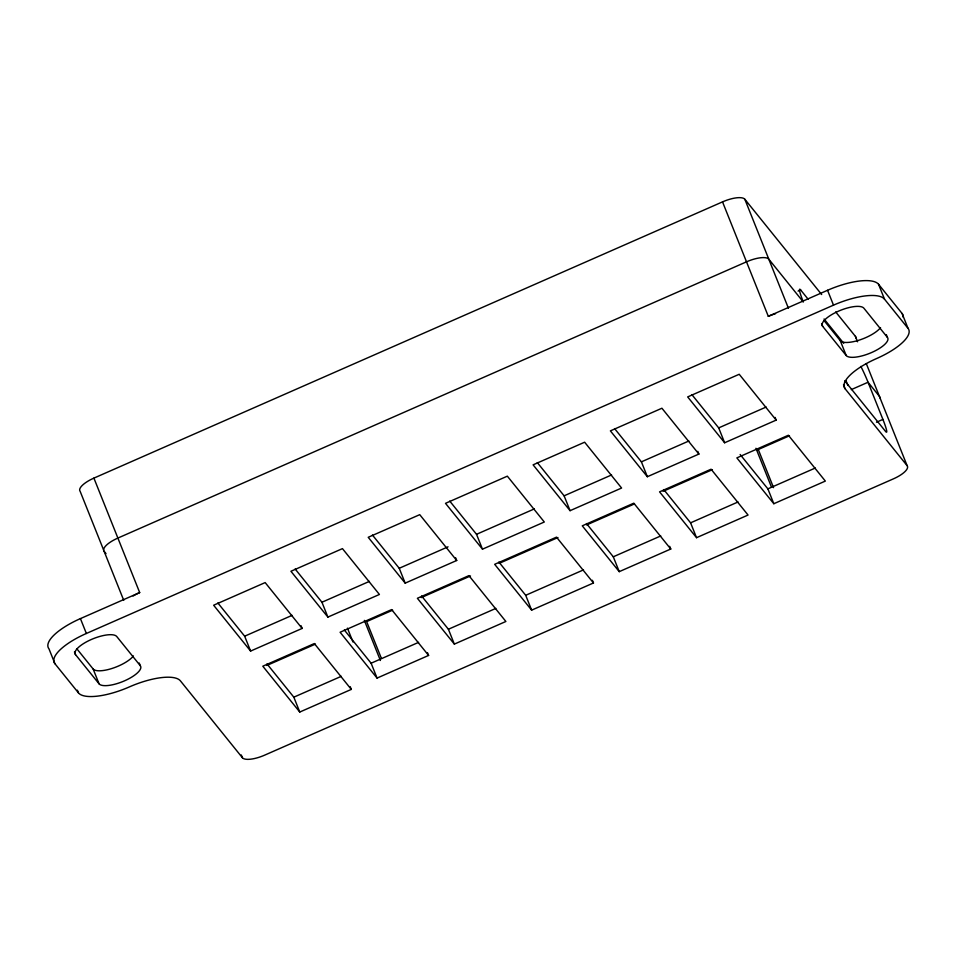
<?xml version="1.0" encoding="UTF-8"?>
<svg xmlns="http://www.w3.org/2000/svg" width="957" height="957" viewBox="0 0 957 957"><rect width="100%" height="100%" fill="white"/><g stroke="black" fill="none" stroke-linecap="round" stroke-linejoin="round"><path stroke-width="1.44" d="M103.583 549.928L80.149 491.348A19.786 6.543 -21.8 0 1 93.906 478.117L722.523 201.879A19.786 6.543 -21.8 0 1 744.833 199.247L821.656 294.517M798.09 291.095L800.674 289.971L808.163 299.254M866.288 363.588L907.116 465.652A19.786 6.543 -21.8 0 1 893.348 478.883L264.73 755.121A19.786 6.543 -21.8 0 1 242.42 757.753L180.43 680.882A45.23 14.953 -21.8 0 0 129.446 686.875A45.23 14.953 -21.8 0 1 78.45 692.88L54.92 663.703L48.974 648.834A45.23 14.953 -21.8 0 1 80.424 618.605L139.686 592.574L93.906 478.117M722.523 201.879L768.304 316.324L827.554 290.282A45.23 14.953 -21.8 0 1 878.55 284.289L902.08 313.465L908.026 328.335A45.23 14.953 -21.8 0 1 876.576 358.552A45.23 14.953 -21.8 0 0 845.115 388.781L907.116 465.652M54.92 663.703A45.23 14.953 -21.8 0 1 86.369 633.474L833.499 305.151A45.23 14.953 -21.8 0 1 884.495 299.146L908.026 328.335M217.861 602.97L244.657 636.202L292.112 615.351M295.151 569.008L321.947 602.24L369.402 581.378M372.44 535.047L399.236 568.279L448.043 546.818M449.73 501.073L476.526 534.305L534.329 508.909M537.32 462.59L564.116 495.822L611.583 474.959M614.609 428.616L641.405 461.848L688.873 440.998M691.899 394.655L718.695 427.887L766.162 407.036M302.125 628.426L265.161 582.586L213.638 605.231L250.602 651.071L302.125 628.426L301.048 625.722M327.892 617.098L379.415 594.464L342.45 548.624L290.928 571.269L327.892 617.098L321.947 602.24M456.704 560.491L419.74 514.663L368.218 537.296L405.182 583.136L456.704 560.491L455.628 557.787M482.472 549.174L544.306 522.008L507.342 476.167L445.507 503.334L482.472 549.174L476.526 534.305M570.061 510.679L621.595 488.034L584.631 442.206L533.097 464.839L570.061 510.679L564.116 495.822M698.885 454.073L661.921 408.232L610.387 430.877L647.351 476.718L698.885 454.073L697.797 451.369M776.175 420.111L739.211 374.271L687.676 396.916L724.64 442.756L776.175 420.111L775.086 417.408M851.299 389.607L868.047 382.25L879.363 396.294A19.786 6.543 -21.8 0 1 879.866 397.933M266.871 665.45L315.427 644.109M392.645 610.183L366.639 621.607L381.4 658.38M421.295 597.587L470.509 575.958M499.195 563.362L557.955 537.535M586.641 524.926L634.479 503.908M663.153 491.312L712.379 469.672M757.477 449.862L789.465 435.794M876.468 422.24L882.904 419.405L868.047 382.25A19.786 1.89 66.3 0 0 860.869 366.423M267.027 663.943L293.823 697.174L341.29 676.324M344.317 629.981L371.113 663.213L418.58 642.362M421.606 596.02L448.402 629.251L495.87 608.401M498.896 562.058L525.692 595.29L583.495 569.882M586.497 523.563L613.293 556.795L660.749 535.944M663.787 489.601L690.583 522.833L738.038 501.97M740.144 454.491L767.873 488.86L815.328 468.009M351.303 689.399L314.339 643.559L262.804 666.204L299.768 712.044L351.303 689.399L350.214 686.695M428.592 655.437L391.628 609.597L340.094 632.242L377.058 678.082L428.592 655.437L427.504 652.734M454.348 644.109L505.882 621.476L468.918 575.635L417.384 598.281L454.348 644.109L448.402 629.251M593.472 582.98L556.507 537.14L494.673 564.319L531.637 610.147L593.472 582.98L592.395 580.277M670.761 549.019L633.797 503.179L582.275 525.824L619.239 571.652L670.761 549.019L669.685 546.315M696.529 537.69L748.051 515.045L711.087 469.217L659.564 491.85L696.529 537.69L690.583 522.833M773.818 503.729L825.341 481.084L788.377 435.244L736.854 457.889L773.818 503.729L767.873 488.86M887.414 337.39L863.884 308.202A22.621 7.477 -21.8 0 0 838.392 311.204A22.621 7.477 -21.8 0 0 822.661 326.325L846.191 355.502A22.621 7.477 -21.8 0 0 871.683 352.499A22.621 7.477 -21.8 0 0 887.414 337.39L886.338 334.687M835.712 311.946L855.391 336.338L857.568 341.793M824.073 318.98L843.727 343.36M823.953 320.439L840.246 340.644L846.191 355.502M844.744 380.826L885.572 431.451A19.786 1.89 66.3 0 0 882.904 419.405M800.674 289.971A19.786 1.89 66.3 0 0 803.33 302.005L768.818 259.203A19.786 6.543 -21.8 0 0 746.508 261.823L117.878 538.073A19.786 6.543 -21.8 0 0 104.122 551.292L106 553.613M140.284 665.713L116.754 636.525A22.621 7.477 -21.8 0 0 91.25 639.527A22.621 7.477 -21.8 0 0 75.531 654.648L99.061 683.824A22.621 7.477 -21.8 0 0 124.554 680.822A22.621 7.477 -21.8 0 0 140.284 665.713L139.208 663.01M76.823 648.762L93.116 668.967L99.061 683.824M878.55 284.289L884.495 299.146M827.554 290.282L833.499 305.151M821.584 323.622L822.661 326.325M843.5 384.726L845.115 388.781M744.833 199.247L788.436 308.25M758.279 449.503L773.543 487.651M755.946 448.283L771.438 487.017M718.695 427.887L724.64 442.756M641.405 461.848L647.351 476.718M613.293 556.795L619.239 571.652M525.692 595.29L531.637 610.147M399.236 568.279L405.182 583.136M364.354 620.375L380.396 660.486M371.113 663.213L377.058 678.082M347.439 628.151L352.977 641.991M293.823 697.174L299.768 712.044M244.657 636.202L250.602 651.071M241.308 754.977L242.42 757.753M104.122 551.292L123.74 600.35M80.424 618.605L86.369 633.474M74.443 651.944L75.531 654.648M77.373 690.176L78.45 692.88M845.964 380.79A19.786 1.89 66.3 0 1 848.069 385.504M855.391 336.338A19.786 6.543 -21.8 0 1 855.881 337.988M133.418 655.952A22.621 7.477 -21.8 0 1 112.196 668.405A22.621 7.477 -21.8 0 1 93.116 668.967M880.548 327.629A22.621 7.477 -21.8 0 1 859.326 340.082A22.621 7.477 -21.8 0 1 840.246 340.644M902.08 313.465A45.23 14.953 -21.8 0 1 903.205 317.222M768.304 316.324A19.786 6.543 -21.8 0 1 775.529 313.693M133.107 596.008A19.786 6.543 -21.8 0 1 139.686 592.574"/></g></svg>
